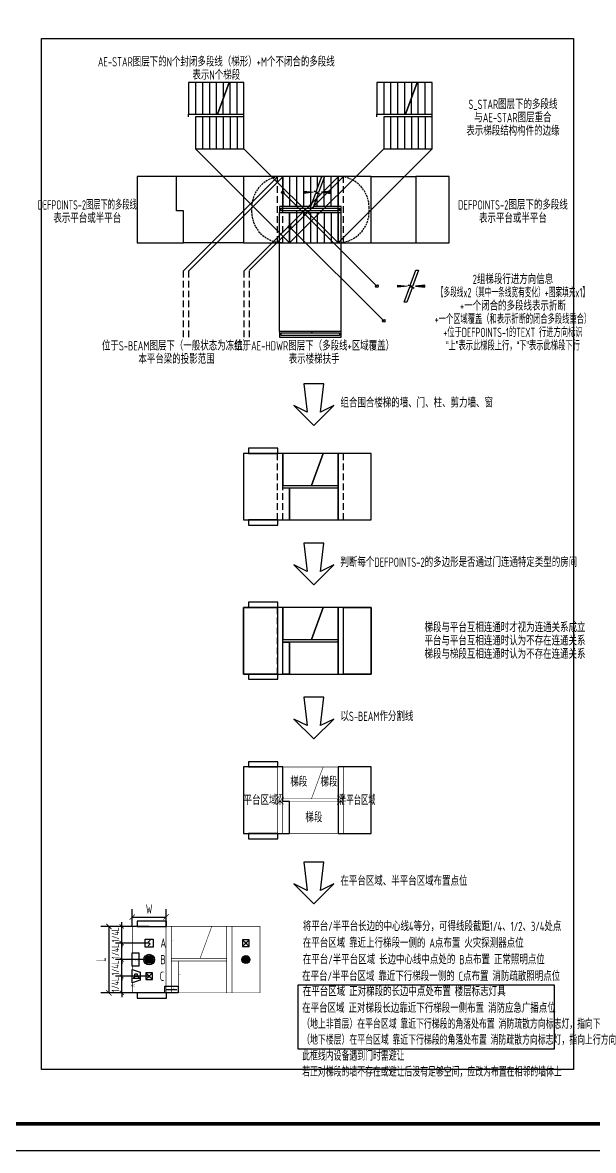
# Model space of a CAD drawing. Header units: millimetres. Extents: x -714894 to -19295, y 3400 to 234118.
# Drawn here: x -399356 to -377897, y 82898 to 125348 of the extents above; entities that cross this region are included whole.
import ezdxf
from ezdxf.enums import TextEntityAlignment as Align

# ---------------------------------------------------------------- set-up
doc = ezdxf.new("R2010")
doc.units = ezdxf.units.MM
doc.header["$LTSCALE"] = 500
for name, pattern in [('DASH', [0.35, 0.25, -0.1]), ('DASHED', [0.75, 0.5, -0.25]), ('HIDDEN', [0.375, 0.25, -0.125])]:
    doc.linetypes.add(name, pattern=pattern)
doc.layers.get('DEFPOINTS').update_dxf_attribs({"color": 9})
for name, color, linetype in [('AD-SIGN', 195, 'Continuous'), ('AE-ELEV-4', 251, 'Continuous'), ('AE-HDWR', 8, 'Continuous'), ('AE-STAR', 51, 'Continuous'), ('C-SHET-SHET', 144, 'Continuous'), ('E-FAS-DEVC', 3, 'Continuous'), ('E-LITE-LITE', 3, 'Continuous'), ('E-UNIV-EL', 140, 'Continuous'), ('E-UNIV-NOTE', 6, 'Continuous'), ('S_BEAM', 4, 'DASHED'), ('S_STAR', 243, 'Continuous')]:
    doc.layers.add(name, color=color, linetype=linetype)
for name, color, linetype, plot in [('AI-门', 3, 'Continuous', False), ('DEFPOINTS-1', 251, 'Continuous', False), ('DEFPOINTS-2', 7, 'DASH', False)]:
    doc.layers.add(name, color=color, linetype=linetype, plot=plot)
doc.styles.add('TH-STYLE3', font='tssdeng.shx', dxfattribs={"width": 0.65, "bigfont": 'tssdchn.shx'})
doc.dimstyles.new('E-DIMA100', dxfattribs={"dimscale": 100, "dimtxt": 3.5, "dimasz": 2, "dimexe": 3, "dimexo": 0, "dimgap": 1.25, "dimtad": 1, "dimdec": 1, "dimrnd": 1, "dimdsep": 46, "dimtxsty": 'TH-STYLE3', "dimblk1": 'ARCHTICK', "dimblk2": 'ARCHTICK', "dimsah": 1, "dimcen": 0, "dimclrt": 6, "dimadec": 0, "dimazin": 0, "dimtfac": 1, "dimtdec": 1, "dimtix": 1, "dimtmove": 2, "dimatfit": 3, "dimldrblk": 'ARCHTICK', "dimfxl": 1, "dimtolj": 1, "dimarcsym": 0})

# ---------------------------------------------------------------- blocks, each defined once
blk = doc.blocks.new('SH_THAPE_A0L')
blk.add_lwpolyline([(0, 0), (1189, 0), (1189, 841), (0, 841)], close=True)
at = {"const_width": 1.4}
blk.add_lwpolyline([(25, 831), (25, 10), (1179, 10), (1179, 831)], close=True, dxfattribs=at)
blk = doc.blocks.new('E-BFAS110')
blk.add_lwpolyline([(-1.5, -1.5), (-1.5, 1.5), (1.5, 1.5), (1.5, -1.5)], close=True)
at = {"layer": 'E-UNIV-EL'}
blk.add_lwpolyline([(0.35, 1.06), (-0.35, 0.35), (0.35, -0.35), (-0.35, -1.06)], dxfattribs=at)
blk = doc.blocks.new('E-BFEL800')
for p, q in [((-1.25, -1.25), (1.25, 1.25)), ((1.25, -1.25), (-1.25, 1.25))]:
    blk.add_line(p, q)
blk.add_lwpolyline([(-1.25, -1.25), (1.25, -1.25), (1.25, 1.25), (-1.25, 1.25)], close=True)
at = {"const_width": 0.5}
blk.add_lwpolyline([(-0.25, 0, 1), (0.25, 0, 1)], format="xyb", close=True, dxfattribs=at)
blk = doc.blocks.new('E-BL302')
at = {"const_width": 1.5}
blk.add_lwpolyline([(-0.75, 0, 1), (0.75, 0, 1)], format="xyb", close=True, dxfattribs=at)
blk.add_circle((0, 0), 1.5)
blk = doc.blocks.new('_ARCHTICK')
at = {"color": 0, "linetype": 'ByBlock', "const_width": 0.15}
blk.add_lwpolyline([(-0.5, -0.5), (0.5, 0.5)], dxfattribs=at)
blk = doc.blocks.new('*D1130')
at = {"layer": 'DEFPOINTS', "color": 0, "transparency": 16777216}
for p in [(-395623, 91329), (-396111, 88829), (-395623, 88829)]:
    blk.add_point(p, dxfattribs=at)
at = {"layer": 'E-UNIV-NOTE', "color": 0, "lineweight": -2, "transparency": 16777216}
for p, q in [((-395623, 91329), (-396411, 91329)), ((-396111, 91329), (-396111, 88829)), ((-395623, 88829), (-396411, 88829))]:
    blk.add_line(p, q, dxfattribs=at)
at = {"layer": 'E-UNIV-NOTE', "color": 0, "lineweight": -2, "transparency": 16777216, "xscale": 200, "yscale": 200, "zscale": 200}
for p, rotation in [((-396111, 91329), 90), ((-396111, 88829), 270)]:
    blk.add_blockref('_ARCHTICK', p, dxfattribs=dict(at, rotation=rotation))
at = {"layer": 'E-UNIV-NOTE', "color": 6, "transparency": 16777216, "insert": (-396411, 90079), "char_height": 350, "attachment_point": 5, "rotation": 90, "style": 'TH-STYLE3'}
blk.add_mtext('\\A1;L', dxfattribs=at)
blk = doc.blocks.new('*D1131')
at = {"layer": 'DEFPOINTS', "color": 0, "transparency": 16777216}
for p in [(-395233, 91329), (-393963, 91683), (-393963, 91329)]:
    blk.add_point(p, dxfattribs=at)
at = {"layer": 'E-UNIV-NOTE', "color": 0, "lineweight": -2, "transparency": 16777216}
for p, q in [((-395233, 91329), (-395233, 91983)), ((-393963, 91329), (-393963, 91983)), ((-395233, 91683), (-393963, 91683))]:
    blk.add_line(p, q, dxfattribs=at)
at = {"layer": 'E-UNIV-NOTE', "color": 0, "lineweight": -2, "transparency": 16777216, "xscale": 200, "yscale": 200, "zscale": 200, "rotation": 180}
blk.add_blockref('_ARCHTICK', (-395233, 91683), dxfattribs=at)
at = {"layer": 'E-UNIV-NOTE', "color": 0, "lineweight": -2, "transparency": 16777216, "xscale": 200, "yscale": 200, "zscale": 200}
blk.add_blockref('_ARCHTICK', (-393963, 91683), dxfattribs=at)
at = {"layer": 'E-UNIV-NOTE', "color": 6, "transparency": 16777216, "insert": (-394598, 91983), "char_height": 350, "attachment_point": 5, "style": 'TH-STYLE3'}
blk.add_mtext('\\A1;W', dxfattribs=at)
blk = doc.blocks.new('*D1132')
at = {"layer": 'DEFPOINTS', "color": 0, "transparency": 16777216}
for p in [(-395627, 91329), (-394598, 91329), (-394598, 90704)]:
    blk.add_point(p, dxfattribs=at)
at = {"layer": 'E-UNIV-NOTE', "color": 0, "lineweight": -2, "transparency": 16777216}
for p, q in [((-394598, 91329), (-395867, 91329)), ((-395627, 91329), (-395627, 91489)), ((-395627, 90704), (-395627, 91329)), ((-394598, 90704), (-395867, 90704)), ((-395627, 90704), (-395627, 90544))]:
    blk.add_line(p, q, dxfattribs=at)
at = {"layer": 'E-UNIV-NOTE', "color": 0, "lineweight": -2, "transparency": 16777216, "xscale": 160, "yscale": 160, "zscale": 160}
for p, rotation in [((-395627, 91329), 270), ((-395627, 90704), 90)]:
    blk.add_blockref('_ARCHTICK', p, dxfattribs=dict(at, rotation=rotation))
at = {"layer": 'E-UNIV-NOTE', "color": 6, "transparency": 16777216, "insert": (-395867, 91017), "char_height": 280, "attachment_point": 5, "rotation": 90, "style": 'TH-STYLE3'}
blk.add_mtext('\\A1;1/4L', dxfattribs=at)
blk = doc.blocks.new('*D1127')
at = {"layer": 'DEFPOINTS', "color": 0, "transparency": 16777216}
for p in [(-395627, 90704), (-394598, 90704), (-394598, 90079)]:
    blk.add_point(p, dxfattribs=at)
at = {"layer": 'E-UNIV-NOTE', "color": 0, "lineweight": -2, "transparency": 16777216}
for p, q in [((-395627, 90704), (-395627, 90864)), ((-394598, 90704), (-395867, 90704)), ((-395627, 90079), (-395627, 90704)), ((-394598, 90079), (-395867, 90079)), ((-395627, 90079), (-395627, 89919))]:
    blk.add_line(p, q, dxfattribs=at)
at = {"layer": 'E-UNIV-NOTE', "color": 0, "lineweight": -2, "transparency": 16777216, "xscale": 160, "yscale": 160, "zscale": 160}
for p, rotation in [((-395627, 90704), 270), ((-395627, 90079), 90)]:
    blk.add_blockref('_ARCHTICK', p, dxfattribs=dict(at, rotation=rotation))
at = {"layer": 'E-UNIV-NOTE', "color": 6, "transparency": 16777216, "insert": (-395867, 90392), "char_height": 280, "attachment_point": 5, "rotation": 90, "style": 'TH-STYLE3'}
blk.add_mtext('\\A1;1/4L', dxfattribs=at)
blk = doc.blocks.new('*D1128')
at = {"layer": 'DEFPOINTS', "color": 0, "transparency": 16777216}
for p in [(-395627, 90079), (-394598, 90079), (-394598, 89454)]:
    blk.add_point(p, dxfattribs=at)
at = {"layer": 'E-UNIV-NOTE', "color": 0, "lineweight": -2, "transparency": 16777216}
for p, q in [((-394598, 90079), (-395867, 90079)), ((-395627, 90079), (-395627, 90239)), ((-395627, 89454), (-395627, 90079)), ((-394598, 89454), (-395867, 89454)), ((-395627, 89454), (-395627, 89294))]:
    blk.add_line(p, q, dxfattribs=at)
at = {"layer": 'E-UNIV-NOTE', "color": 0, "lineweight": -2, "transparency": 16777216, "xscale": 160, "yscale": 160, "zscale": 160}
for p, rotation in [((-395627, 90079), 270), ((-395627, 89454), 90)]:
    blk.add_blockref('_ARCHTICK', p, dxfattribs=dict(at, rotation=rotation))
at = {"layer": 'E-UNIV-NOTE', "color": 6, "transparency": 16777216, "insert": (-395867, 89767), "char_height": 280, "attachment_point": 5, "rotation": 90, "style": 'TH-STYLE3'}
blk.add_mtext('\\A1;1/4L', dxfattribs=at)
blk = doc.blocks.new('*D1129')
at = {"layer": 'DEFPOINTS', "color": 0, "transparency": 16777216}
for p in [(-395627, 89454), (-394598, 89454), (-394598, 88829)]:
    blk.add_point(p, dxfattribs=at)
at = {"layer": 'E-UNIV-NOTE', "color": 0, "lineweight": -2, "transparency": 16777216}
for p, q in [((-395627, 89454), (-395627, 89614)), ((-394598, 89454), (-395867, 89454)), ((-395627, 88829), (-395627, 89454)), ((-394598, 88829), (-395867, 88829)), ((-395627, 88829), (-395627, 88669))]:
    blk.add_line(p, q, dxfattribs=at)
at = {"layer": 'E-UNIV-NOTE', "color": 0, "lineweight": -2, "transparency": 16777216, "xscale": 160, "yscale": 160, "zscale": 160}
for p, rotation in [((-395627, 89454), 270), ((-395627, 88829), 90)]:
    blk.add_blockref('_ARCHTICK', p, dxfattribs=dict(at, rotation=rotation))
at = {"layer": 'E-UNIV-NOTE', "color": 6, "transparency": 16777216, "insert": (-395867, 89142), "char_height": 280, "attachment_point": 5, "rotation": 90, "style": 'TH-STYLE3'}
blk.add_mtext('\\A1;1/4L', dxfattribs=at)
blk = doc.blocks.new('E-BFEL110')
blk.add_lwpolyline([(-2.5, 1.25), (2.5, 1.25), (2.5, -1.25), (-2.5, -1.25)], close=True)
at = {"layer": 'E-UNIV-EL', "style": 'TH-STYLE3', "width": 0.7}
blk.add_attdef('T', text='', height=1.8, dxfattribs=at).set_placement((0, 0), align=Align.MIDDLE)
blk = doc.blocks.new('E-BFAS410-4')
blk.add_lwpolyline([(-2.5, -1.5), (-1.5, 1.5), (1.5, 1.5), (2.5, -1.5)], close=True)
at = {"layer": 'E-UNIV-EL'}
for p, q in [((0, 0.5), (-0.8, 0.5)), ((-0.8, 0.5), (-0.8, -0.5)), ((0, 0.5), (0.8, 1.2)), ((0, -0.5), (0, 0.5)), ((0.8, 1.2), (0.8, -1.2)), ((0, -0.5), (-0.8, -0.5)), ((0, -0.5), (0.8, -1.2))]:
    blk.add_line(p, q, dxfattribs=at)
at = {"layer": 'E-UNIV-EL', "style": 'TH-STYLE3', "width": 0.5}
blk.add_attdef('F', text='', height=1.5, dxfattribs=at).set_placement((3.5, -1.25), align=Align.MIDDLE)
blk = doc.blocks.new('E-BFEL200')
blk.add_lwpolyline([(-2.5, 1.25), (2.5, 1.25), (2.5, -1.25), (-2.5, -1.25)], close=True)
at = {"layer": 'E-UNIV-EL'}
blk.add_line((-2, 0), (2, 0), dxfattribs=at)
blk.add_lwpolyline([(0.5, 0, 0.75, 0, 0), (2, 0, 0, 0, 0)], format="xyseb", dxfattribs=at)

msp = doc.modelspace()

# ---------------------------------------------------------------- hatches: boundary and pattern name
at = {"layer": 'AD-SIGN'}
for points in [[(-388783.48, 118919.54), (-388783.48, 118999.54), (-388433.48, 118959.54)], [(-387771.48, 118919.54), (-387771.48, 118999.54), (-388121.48, 118959.54)]]:
    msp.add_hatch(color=195, dxfattribs=at).paths.add_polyline_path(points, flags=0)

# ---------------------------------------------------------------- linework, layer by layer
at = {"layer": 'AD-SIGN', "color": 195, "linetype": 'Continuous', "ltscale": 0.5}
for points in [[(-389577.48, 118959.54, 0, 0, 0), (-388783.48, 118959.54, 80, 0, 0), (-388433.48, 118959.54, 0, 0, 0)], [(-389317.48, 117659.54, 0, 0, 0), (-386917.48, 117659.54, 0, 0, 0), (-386917.48, 118959.54, 0, 0, 0), (-387771.48, 118959.54, 80, 0, 0), (-388121.48, 118959.54, 0, 0, 0)], [(-393763.49, 90729.35, 0, 0, 0), (-392969.49, 90729.35, 80, 0, 0), (-392619.49, 90729.35, 0, 0, 0)], [(-393503.49, 89429.35, 0, 0, 0), (-391103.49, 89429.35, 0, 0, 0), (-391103.49, 90729.35, 0, 0, 0), (-391957.49, 90729.35, 80, 0, 0), (-392307.49, 90729.35, 0, 0, 0)]]:
    msp.add_lwpolyline(points, format="xyseb", dxfattribs=at)
at = {"layer": 'AD-SIGN', "color": 195}
for points in [[(-388783.48, 118919.54), (-388783.48, 118999.54), (-388433.48, 118959.54), (-388783.48, 118919.54)], [(-387771.48, 118919.54), (-387771.48, 118999.54), (-388121.48, 118959.54), (-387771.48, 118919.54)]]:
    msp.add_lwpolyline(points, close=True, dxfattribs=at)
at = {"layer": 'AE-ELEV-4', "color": 251, "linetype": 'HIDDEN', "ltscale": 0.5}
for points in [[(-389577.48, 119559.54), (-389780.65, 119541.77), (-389977.64, 119488.98), (-390162.48, 119402.79), (-390329.54, 119285.81), (-390473.75, 119141.6), (-390590.73, 118974.54), (-390676.92, 118789.7), (-390729.71, 118592.71), (-390747.48, 118389.54)], [(-386327.48, 118389.54), (-386345.26, 118592.71), (-386398.04, 118789.7), (-386484.23, 118974.54), (-386601.21, 119141.6), (-386745.42, 119285.81), (-386912.48, 119402.79), (-387097.32, 119488.98), (-387294.31, 119541.77), (-387497.48, 119559.54)], [(-390747.48, 118389.54), (-390747.48, 118229.54)], [(-390747.48, 118229.54), (-390729.71, 118026.37), (-390676.92, 117829.38), (-390590.73, 117644.54), (-390473.75, 117477.48), (-390329.54, 117333.27), (-390162.48, 117216.29), (-389977.64, 117130.1), (-389780.65, 117077.32), (-389577.48, 117059.54)], [(-387497.48, 117059.54), (-387294.31, 117077.32), (-387097.32, 117130.1), (-386912.48, 117216.29), (-386745.42, 117333.27), (-386601.21, 117477.48), (-386484.23, 117644.54), (-386398.04, 117829.38), (-386345.26, 118026.37), (-386327.48, 118229.54)], [(-386327.48, 118229.54), (-386327.48, 118389.54)]]:
    msp.add_lwpolyline(points, dxfattribs=at)
at = {"layer": 'AE-STAR', "color": 51, "linetype": 'Continuous', "ltscale": 0.5}
for points in [[(-392032.01, 121895.07), (-391595.01, 123095.07), (-393113.01, 123095.07), (-393113.01, 121895.07), (-392032.01, 121895.07)], [(-392853.01, 123095.07), (-392853.01, 121895.07)], [(-392593.01, 123095.07), (-392593.01, 121895.07)], [(-392333.01, 123095.07), (-392333.01, 121895.07)], [(-392073.01, 123095.07), (-392073.01, 121895.07)], [(-391595.01, 123095.07), (-392032.01, 121895.07), (-391033.01, 121895.07), (-391033.01, 123095.07), (-391595.01, 123095.07)], [(-391813.01, 123095.07), (-391813.01, 122496.45)], [(-391553.01, 121895.07), (-391553.01, 123095.07)], [(-391293.01, 121895.07), (-391293.01, 123095.07)], [(-391033.01, 121895.07), (-391033.01, 123095.07)], [(-391813.01, 121895.07), (-391813.01, 122496.45)], [(-393113.01, 121795.07), (-393113.01, 121895.07)], [(-391033.01, 121795.07), (-391033.01, 121895.07)], [(-391033.01, 120595.07), (-391033.01, 121795.07), (-392853.01, 121795.07), (-392853.01, 120595.07), (-391033.01, 120595.07)], [(-392853.01, 121795.07), (-392853.01, 120595.07)], [(-392593.01, 121795.07), (-392593.01, 120595.07)], [(-392333.01, 121795.07), (-392333.01, 120595.07)], [(-392073.01, 121795.07), (-392073.01, 120595.07)], [(-391813.01, 121795.07), (-391813.01, 120595.07)], [(-391553.01, 121795.07), (-391553.01, 120595.07)], [(-391293.01, 121795.07), (-391293.01, 120595.07)], [(-388496.48, 118359.54), (-388059.48, 119559.54), (-389577.48, 119559.54), (-389577.48, 118359.54), (-388496.48, 118359.54)], [(-389317.48, 119559.54), (-389317.48, 118359.54)], [(-389057.48, 119559.54), (-389057.48, 118359.54)], [(-388797.48, 119559.54), (-388797.48, 118359.54)], [(-388537.48, 119559.54), (-388537.48, 118359.54)], [(-388059.48, 119559.54), (-388496.48, 118359.54), (-387497.48, 118359.54), (-387497.48, 119559.54), (-388059.48, 119559.54)], [(-388277.48, 119559.54), (-388277.48, 118960.91)], [(-388017.48, 118359.54), (-388017.48, 119559.54)], [(-387757.48, 118359.54), (-387757.48, 119559.54)], [(-387497.48, 118359.54), (-387497.48, 119559.54)], [(-388277.48, 118359.54), (-388277.48, 118960.91)], [(-389577.48, 118259.54), (-389577.48, 118359.54)], [(-387497.48, 117059.54), (-387497.48, 118259.54), (-389317.48, 118259.54), (-389317.48, 117059.54), (-387497.48, 117059.54)], [(-389317.48, 118259.54), (-389317.48, 117059.54)], [(-388797.48, 118259.54), (-388797.48, 117059.54)], [(-388537.48, 118259.54), (-388537.48, 117059.54)], [(-388277.48, 118259.54), (-388277.48, 117059.54)], [(-388017.48, 118259.54), (-388017.48, 117059.54)], [(-387757.48, 118259.54), (-387757.48, 117059.54)], [(-387497.48, 118259.54), (-387497.48, 118359.54)], [(-388496.48, 107929.35), (-388059.48, 109129.35), (-389577.48, 109129.35), (-389577.48, 107929.35), (-388496.48, 107929.35)], [(-388059.48, 109129.35), (-388496.48, 107929.35), (-387497.48, 107929.35), (-387497.48, 109129.35), (-388059.48, 109129.35)], [(-387497.48, 106629.35), (-387497.48, 107829.35), (-389317.48, 107829.35), (-389317.48, 106629.35), (-387497.48, 106629.35)], [(-388496.48, 102129.35), (-388059.48, 103329.35), (-389577.48, 103329.35), (-389577.48, 102129.35), (-388496.48, 102129.35)], [(-388059.48, 103329.35), (-388496.48, 102129.35), (-387497.48, 102129.35), (-387497.48, 103329.35), (-388059.48, 103329.35)], [(-387497.48, 100829.35), (-387497.48, 102029.35), (-389317.48, 102029.35), (-389317.48, 100829.35), (-387497.48, 100829.35)]]:
    msp.add_lwpolyline(points, dxfattribs=at)
at = {"layer": 'AI-门'}
for points in [[(-390862.48, 109129.35), (-389762.48, 109129.35), (-389762.48, 109329.35), (-390862.48, 109329.35)], [(-390862.48, 106429.35), (-389762.48, 106429.35), (-389762.48, 106629.35), (-390862.48, 106629.35)], [(-390862.48, 103329.35), (-389762.48, 103329.35), (-389762.48, 103529.35), (-390862.48, 103529.35)], [(-390862.48, 100629.35), (-389762.48, 100629.35), (-389762.48, 100829.35), (-390862.48, 100829.35)], [(-390862.48, 97329.35), (-389762.48, 97329.35), (-389762.48, 97529.35), (-390862.48, 97529.35)], [(-390862.48, 94629.35), (-389762.48, 94629.35), (-389762.48, 94829.35), (-390862.48, 94829.35)], [(-395048.49, 91329.35), (-393948.49, 91329.35), (-393948.49, 91529.35), (-395048.49, 91529.35)], [(-395048.49, 88629.35), (-393948.49, 88629.35), (-393948.49, 88829.35), (-395048.49, 88829.35)]]:
    msp.add_lwpolyline(points, close=True, dxfattribs=at)
at = {"layer": 'DEFPOINTS-1', "color": 151, "linetype": 'Continuous', "ltscale": 0.5}
for points in [[(-389577.48, 118259.54), (-389577.48, 118359.54)], [(-387497.48, 118259.54), (-387497.48, 118359.54)]]:
    msp.add_lwpolyline(points, dxfattribs=at)
at = {"layer": 'DEFPOINTS-1'}
for centre in [(-389577.48, 118959.54), (-389317.48, 117659.54), (-386041.95, 115424.01), (-385781.95, 114124.01)]:
    msp.add_circle(centre, 50, dxfattribs=at)
at = {"layer": 'DEFPOINTS-2', "color": 151, "linetype": 'Continuous', "ltscale": 0.5}
for points in [[(-393313.01, 117059.54), (-393313.01, 118259.54), (-393573.01, 118259.54), (-393573.01, 119559.54), (-395043.01, 119559.54), (-395043.01, 117059.54), (-393313.01, 117059.54)], [(-389317.48, 117059.54), (-389317.48, 118259.54), (-389577.48, 118259.54), (-389577.48, 119559.54), (-391047.48, 119559.54), (-391047.48, 117059.54), (-389317.48, 117059.54)], [(-386247.48, 117059.54), (-386247.48, 119559.54), (-387497.48, 119559.54), (-387497.48, 117059.54), (-386247.48, 117059.54)], [(-383323.56, 117059.54), (-383323.56, 119559.54), (-384573.56, 119559.54), (-384573.56, 117059.54), (-383323.56, 117059.54)], [(-389317.48, 106629.35), (-389317.48, 107829.35), (-389577.48, 107829.35), (-389577.48, 109129.35), (-391047.48, 109129.35), (-391047.48, 106629.35), (-389317.48, 106629.35)], [(-386247.48, 106629.35), (-386247.48, 109129.35), (-387497.48, 109129.35), (-387497.48, 106629.35), (-386247.48, 106629.35)], [(-389317.48, 100829.35), (-389317.48, 102029.35), (-389577.48, 102029.35), (-389577.48, 103329.35), (-391047.48, 103329.35), (-391047.48, 100829.35), (-389317.48, 100829.35)], [(-386247.48, 100829.35), (-386247.48, 103329.35), (-387497.48, 103329.35), (-387497.48, 100829.35), (-386247.48, 100829.35)], [(-389317.48, 94829.35), (-389317.48, 96029.35), (-389577.48, 96029.35), (-389577.48, 97329.35), (-391047.48, 97329.35), (-391047.48, 94829.35), (-389317.48, 94829.35)], [(-386247.48, 94829.35), (-386247.48, 97329.35), (-387497.48, 97329.35), (-387497.48, 94829.35), (-386247.48, 94829.35)]]:
    msp.add_lwpolyline(points, dxfattribs=at)
at = {"layer": 'E-UNIV-NOTE', "color": 9}
for points in [[(-391047.48, 119559.54), (-393573.01, 119559.54)], [(-386247.48, 119559.54), (-384573.56, 119559.54)], [(-389317.48, 117659.54), (-385781.95, 114124.01)], [(-391047.48, 117059.54), (-393313.01, 117059.54)], [(-386247.48, 117059.54), (-384573.56, 117059.54)]]:
    msp.add_lwpolyline(points, dxfattribs=at)
at = {"layer": 'E-UNIV-NOTE'}
for points in [[(-388407.48, 110185.59), (-387657.48, 110935.59), (-388157.48, 110685.59), (-388032.48, 111753.65), (-388782.48, 111753.65), (-388657.48, 110685.59), (-389157.48, 110935.59), (-388407.48, 110185.59)], [(-388407.48, 104185.59), (-387657.48, 104935.59), (-388157.48, 104685.59), (-388032.48, 105753.65), (-388782.48, 105753.65), (-388657.48, 104685.59), (-389157.48, 104935.59), (-388407.48, 104185.59)], [(-388407.48, 98385.59), (-387657.48, 99135.59), (-388157.48, 98885.59), (-388032.48, 99953.65), (-388782.48, 99953.65), (-388657.48, 98885.59), (-389157.48, 99135.59), (-388407.48, 98385.59)], [(-388407.49, 92185.59), (-387657.49, 92935.59), (-388157.49, 92685.59), (-388032.49, 93753.65), (-388782.49, 93753.65), (-388657.49, 92685.59), (-389157.49, 92935.59), (-388407.49, 92185.59)]]:
    msp.add_lwpolyline(points, dxfattribs=at)
for points in [[(-389777.48, 100829.35), (-391047.48, 100829.35), (-391047.48, 103329.35), (-389777.48, 103329.35)], [(-387297.48, 103329.35), (-386247.48, 103329.35), (-386247.48, 100829.35), (-387297.48, 100829.35)], [(-389577.48, 102029.35), (-389317.48, 102029.35), (-389317.48, 100829.35), (-389577.48, 100829.35)]]:
    msp.add_lwpolyline(points, close=True, dxfattribs=at)
at = {"layer": 'E-UNIV-NOTE', "color": 3, "const_width": 20}
for points in [[(-389777.48, 94829.35), (-391047.48, 94829.35), (-391047.48, 97329.35), (-389777.48, 97329.35)], [(-387297.48, 97329.35), (-386247.48, 97329.35), (-386247.48, 94829.35), (-387297.48, 94829.35)], [(-389577.48, 96029.35), (-389317.48, 96029.35), (-389317.48, 94829.35), (-389577.48, 94829.35)], [(-393963.49, 88829.35), (-395233.49, 88829.35), (-395233.49, 91329.35), (-393963.49, 91329.35)], [(-391483.49, 91329.35), (-390433.49, 91329.35), (-390433.49, 88829.35), (-391483.49, 88829.35)], [(-393763.49, 90029.35), (-393503.49, 90029.35), (-393503.49, 88829.35), (-393763.49, 88829.35)]]:
    msp.add_lwpolyline(points, close=True, dxfattribs=at)
at = {"layer": 'E-UNIV-NOTE', "color": 1, "const_width": 20}
for points in [[(-389777.47, 97329.35), (-389577.48, 97329.35), (-389577.48, 94829.35), (-389777.47, 94829.35)], [(-387497.47, 97329.35), (-387297.48, 97329.35), (-387297.48, 94829.35), (-387497.47, 94829.35)], [(-393963.47, 91329.35), (-393763.49, 91329.35), (-393763.49, 88829.35), (-393963.47, 88829.35)], [(-391683.47, 91329.35), (-391483.49, 91329.35), (-391483.49, 88829.35), (-391683.47, 88829.35)]]:
    msp.add_lwpolyline(points, close=True, dxfattribs=at)
at = {"layer": 'E-UNIV-NOTE', "color": 2, "const_width": 20}
for points in [[(-388496.48, 96129.35), (-388059.48, 97329.35), (-389577.48, 97329.35), (-389577.48, 96129.35), (-388496.48, 96129.35)], [(-388059.48, 97329.35), (-388496.48, 96129.35), (-387497.48, 96129.35), (-387497.48, 97329.35), (-388059.48, 97329.35)], [(-387497.48, 94829.35), (-387497.48, 96029.35), (-389317.48, 96029.35), (-389317.48, 94829.35), (-387497.48, 94829.35)], [(-392682.49, 90129.35), (-392245.49, 91329.35), (-393763.49, 91329.35), (-393763.49, 90129.35), (-392682.49, 90129.35)], [(-392245.49, 91329.35), (-392682.49, 90129.35), (-391683.49, 90129.35), (-391683.49, 91329.35), (-392245.49, 91329.35)], [(-391683.49, 88829.35), (-391683.49, 90029.35), (-393503.49, 90029.35), (-393503.49, 88829.35), (-391683.49, 88829.35)]]:
    msp.add_lwpolyline(points, dxfattribs=at)
at = {"layer": 'E-UNIV-NOTE', "color": 4}
msp.add_lwpolyline([(-388995.38, 89125.79), (-379368.78, 89125.79), (-379368.78, 86703.77), (-388995.38, 86703.77)], close=True, dxfattribs=at)
at = {"layer": 'E-UNIV-NOTE'}
msp.add_circle((-394598.49, 90079.35), 200, dxfattribs=at)
at = {"layer": 'S_BEAM', "color": 4, "linetype": 'DASHED'}
for points in [[(-393309.85, 113506.23), (-393309.85, 116006.23)], [(-393109.85, 113506.23), (-393109.85, 116006.23)], [(-391029.85, 113506.23), (-391029.85, 116006.23)], [(-390829.85, 113506.23), (-390829.85, 116006.23)], [(-389777.48, 106629.35), (-389777.48, 109129.35)], [(-389577.48, 106629.35), (-389577.48, 109129.35)], [(-387497.48, 106629.35), (-387497.48, 109129.35)], [(-387297.48, 106629.35), (-387297.48, 109129.35)], [(-389777.48, 100829.35), (-389777.48, 103329.35)], [(-389577.48, 100829.35), (-389577.48, 103329.35)], [(-387497.48, 100829.35), (-387497.48, 103329.35)], [(-387297.48, 100829.35), (-387297.48, 103329.35)]]:
    msp.add_lwpolyline(points, dxfattribs=at)
at = {"layer": 'S_STAR', "color": 243, "linetype": 'Continuous', "ltscale": 0.5}
for points in [[(-386041.95, 123095.07), (-386041.95, 121895.07)], [(-384523.95, 123095.07), (-386041.95, 123095.07)], [(-386041.95, 123095.07), (-386041.95, 121895.07)], [(-384523.95, 123095.07), (-386041.95, 123095.07)], [(-385781.95, 123095.07), (-385781.95, 121895.07)], [(-385781.95, 123095.07), (-385781.95, 121895.07)], [(-385521.95, 123095.07), (-385521.95, 121895.07)], [(-385521.95, 123095.07), (-385521.95, 121895.07)], [(-385261.95, 123095.07), (-385261.95, 121895.07)], [(-385261.95, 123095.07), (-385261.95, 121895.07)], [(-385001.95, 123095.07), (-385001.95, 121895.07)], [(-385001.95, 123095.07), (-385001.95, 121895.07)], [(-384960.95, 121895.07), (-384523.95, 123095.07)], [(-384523.95, 123095.07), (-384960.95, 121895.07)], [(-384960.95, 121895.07), (-384523.95, 123095.07)], [(-384523.95, 123095.07), (-384960.95, 121895.07)], [(-384741.95, 123095.07), (-384741.95, 122496.45)], [(-384741.95, 123095.07), (-384741.95, 122496.45)], [(-383961.95, 123095.07), (-384523.95, 123095.07)], [(-383961.95, 123095.07), (-384523.95, 123095.07)], [(-384481.95, 121895.07), (-384481.95, 123095.07)], [(-384481.95, 121895.07), (-384481.95, 123095.07)], [(-384221.95, 121895.07), (-384221.95, 123095.07)], [(-384221.95, 121895.07), (-384221.95, 123095.07)], [(-383961.95, 121895.07), (-383961.95, 123095.07)], [(-383961.95, 121895.07), (-383961.95, 123095.07)], [(-383961.95, 121895.07), (-383961.95, 123095.07)], [(-383961.95, 121895.07), (-383961.95, 123095.07)], [(-384741.95, 121895.07), (-384741.95, 122496.45)], [(-384741.95, 121895.07), (-384741.95, 122496.45)], [(-386041.95, 121795.07), (-386041.95, 121895.07)], [(-386041.95, 121895.07), (-384960.95, 121895.07)], [(-386041.95, 121795.07), (-386041.95, 121895.07)], [(-386041.95, 121895.07), (-384960.95, 121895.07)], [(-384960.95, 121895.07), (-383961.95, 121895.07)], [(-384960.95, 121895.07), (-383961.95, 121895.07)], [(-383961.95, 121795.07), (-383961.95, 121895.07)], [(-383961.95, 121795.07), (-383961.95, 121895.07)], [(-385781.95, 121795.07), (-385781.95, 120595.07)], [(-385781.95, 121795.07), (-385781.95, 120595.07)], [(-383961.95, 121795.07), (-385781.95, 121795.07)], [(-385781.95, 121795.07), (-385781.95, 120595.07)], [(-385781.95, 121795.07), (-385781.95, 120595.07)], [(-383961.95, 121795.07), (-385781.95, 121795.07)], [(-385521.95, 121795.07), (-385521.95, 120595.07)], [(-385521.95, 121795.07), (-385521.95, 120595.07)], [(-385261.95, 121795.07), (-385261.95, 120595.07)], [(-385261.95, 121795.07), (-385261.95, 120595.07)], [(-385001.95, 121795.07), (-385001.95, 120595.07)], [(-385001.95, 121795.07), (-385001.95, 120595.07)], [(-384741.95, 121795.07), (-384741.95, 120595.07)], [(-384741.95, 121795.07), (-384741.95, 120595.07)], [(-384481.95, 121795.07), (-384481.95, 120595.07)], [(-384481.95, 121795.07), (-384481.95, 120595.07)], [(-384221.95, 121795.07), (-384221.95, 120595.07)], [(-384221.95, 121795.07), (-384221.95, 120595.07)], [(-383961.95, 120595.07), (-383961.95, 121795.07)], [(-383961.95, 120595.07), (-383961.95, 121795.07)], [(-385781.95, 120595.07), (-383961.95, 120595.07)], [(-385781.95, 120595.07), (-383961.95, 120595.07)], [(-389577.48, 119559.54), (-389577.48, 118359.54)], [(-388059.48, 119559.54), (-389577.48, 119559.54)], [(-389317.48, 119559.54), (-389317.48, 118359.54)], [(-389057.48, 119559.54), (-389057.48, 118359.54)], [(-388797.48, 119559.54), (-388797.48, 118359.54)], [(-388537.48, 119559.54), (-388537.48, 118359.54)], [(-388496.48, 118359.54), (-388059.48, 119559.54)], [(-388059.48, 119559.54), (-388496.48, 118359.54)], [(-388277.48, 119559.54), (-388277.48, 118960.91)], [(-387497.48, 119559.54), (-388059.48, 119559.54)], [(-388017.48, 118359.54), (-388017.48, 119559.54)], [(-387757.48, 118359.54), (-387757.48, 119559.54)], [(-387497.48, 118359.54), (-387497.48, 119559.54)], [(-387497.48, 118359.54), (-387497.48, 119559.54)], [(-388277.48, 118359.54), (-388277.48, 118960.91)], [(-389577.48, 118259.54), (-389577.48, 118359.54)], [(-389577.48, 118359.54), (-388496.48, 118359.54)], [(-389317.48, 118259.54), (-389317.48, 117059.54)], [(-389317.48, 118259.54), (-389317.48, 117059.54)], [(-387497.48, 118259.54), (-389317.48, 118259.54)], [(-389057.48, 118259.54), (-389057.48, 117059.54)], [(-388797.48, 118259.54), (-388797.48, 117059.54)], [(-388537.48, 118259.54), (-388537.48, 117059.54)], [(-388496.48, 118359.54), (-387497.48, 118359.54)], [(-388277.48, 118259.54), (-388277.48, 117059.54)], [(-388017.48, 118259.54), (-388017.48, 117059.54)], [(-387757.48, 118259.54), (-387757.48, 117059.54)], [(-387497.48, 118259.54), (-387497.48, 118359.54)], [(-387497.48, 117059.54), (-387497.48, 118259.54)], [(-389317.48, 117059.54), (-387497.48, 117059.54)]]:
    msp.add_lwpolyline(points, dxfattribs=at)

# ---------------------------------------------------------------- block references
at = {"layer": 'E-FAS-DEVC', "xscale": 100, "yscale": 100, "zscale": 100}
msp.add_blockref('E-BFAS110', (-394598.49, 90704.35), dxfattribs=at)
at = {"layer": 'E-FAS-DEVC', "xscale": 100, "yscale": 100, "zscale": 100, "rotation": 270}
msp.add_blockref('E-BFAS410-4', (-395083.53, 89454.35), dxfattribs=at).add_auto_attribs({'F': 'W'})
at = {"layer": 'E-LITE-LITE', "xscale": 100, "yscale": 100, "zscale": 100}
for name, p in [('E-BFEL800', (-390958.49, 90704.35)), ('E-BL302', (-394598.49, 90079.35)), ('E-BL302', (-390958.49, 90079.35)), ('E-BFEL800', (-394598.49, 89454.35)), ('E-BFEL200', (-393753.49, 88954.35))]:
    msp.add_blockref(name, p, dxfattribs=at)
at = {"layer": 'E-LITE-LITE', "xscale": 100, "yscale": 100, "zscale": 100, "rotation": 270}
msp.add_blockref('E-BFEL110', (-395108.49, 90079.35), dxfattribs=at).add_auto_attribs({'T': 'F'})

# ---------------------------------------------------------------- texts
at = {"style": 'TH-STYLE3', "width": 0.6}
msp.add_text('+一个区域覆盖（和表示折断的闭合多段线重合）', height=350, dxfattribs=at).set_placement((-380923.56, 114184.54), align=Align.MIDDLE_CENTER)
at = {"layer": 'AD-SIGN', "color": 195, "linetype": 'Continuous', "ltscale": 0.5, "style": 'TH-STYLE3'}
for s, width, p in [('2组梯段行进方向信息', 0.7, (-380923.56, 115684.54)), ('【多段线x2（其中一条线宽有变化）+图案填充x1】', 0.55, (-380923.56, 115184.54)), ('+一个闭合的多段线表示折断', 0.7, (-380923.56, 114684.54))]:
    msp.add_text(s, height=350, dxfattribs=dict(at, width=width)).set_placement(p, align=Align.MIDDLE_CENTER)
at = {"layer": 'AE-HDWR', "color": 8, "linetype": 'Continuous', "ltscale": 0.5, "style": 'TH-STYLE3', "width": 0.7}
msp.add_text('表示楼梯扶手', height=350, dxfattribs=at).set_placement((-388395.98, 112681.23), align=Align.MIDDLE_CENTER)
at = {"layer": 'AE-STAR', "color": 51, "linetype": 'Continuous', "ltscale": 0.5, "style": 'TH-STYLE3', "width": 0.7}
for s, p in [('AE-STAR图层下的N个封闭多段线（梯形）+M个不闭合的多段线', (-392073.01, 123870.07)), ('表示N个梯段', (-392073.01, 123370.07))]:
    msp.add_text(s, height=350, dxfattribs=at).set_placement(p, align=Align.MIDDLE_CENTER)
at = {"layer": 'DEFPOINTS-1', "transparency": 33554531, "style": 'TH-STYLE3'}
for s, p in [('上', (-389557.48, 118979.54)), ('下', (-389297.48, 117679.54)), ('上', (-386021.95, 115444.01)), ('下', (-385761.95, 114144.01)), ('上', (-393743.49, 90749.35)), ('下', (-393483.49, 89449.35))]:
    msp.add_text(s, height=50, dxfattribs=at).set_placement(p)
at = {"layer": 'DEFPOINTS-1', "style": 'TH-STYLE3', "width": 0.6}
for s, p in [('+位于DEFPOINTS-1的TEXT 行进方向标识', (-380923.56, 113684.54)), ('“上”表示此梯段上行，“下”表示此梯段下行', (-380923.56, 113184.54))]:
    msp.add_text(s, height=350, dxfattribs=at).set_placement(p, align=Align.MIDDLE_CENTER)
at = {"layer": 'DEFPOINTS-2', "color": 151, "linetype": 'Continuous', "ltscale": 0.5, "style": 'TH-STYLE3'}
for s, width, p in [('DEFPOINTS-2图层下的多段线', 0.6, (-396923.56, 118484.54)), ('DEFPOINTS-2图层下的多段线', 0.7, (-380923.56, 118484.54)), ('表示平台或半平台', 0.7, (-396923.56, 117984.54)), ('表示平台或半平台', 0.7, (-380923.56, 117984.54))]:
    msp.add_text(s, height=350, dxfattribs=dict(at, width=width)).set_placement(p, align=Align.MIDDLE_CENTER)
at = {"layer": 'E-UNIV-NOTE', "style": 'TH-STYLE3'}
for s, width, p in [('组合围合楼梯的墙、门、柱、剪力墙、窗', 0.7, (-387407.48, 111036.39)), ('判断每个DEFPOINTS-2的多边形是否通过门连通特定类型的房间', 0.7, (-387407.48, 105036.39)), ('梯段与平台互相连通时才视为连通关系成立', 0.7, (-384247.48, 102579.35)), ('平台与平台互相连通时认为不存在连通关系', 0.7, (-384247.48, 102079.35)), ('梯段与梯段互相连通时认为不存在连通关系', 0.7, (-384247.48, 101579.35)), ('以S-BEAM作分割线', 0.7, (-387407.48, 99236.39)), ('在平台区域、半平台区域布置点位', 0.7, (-387407.49, 93036.39)), ('将平台/半平台长边的中心线4等分，可得线段截距1/4、1/2、3/4处点', 0.7, (-388820.85, 91329.35)), ('A', 0.7, (-394173.49, 90704.35)), ('在平台区域 靠近上行梯段一侧的 A点布置 火灾探测器点位', 0.7, (-388820.85, 90704.35)), ('B', 0.7, (-394173.49, 90079.35)), ('在平台/半平台区域 长边中心线中点处的 B点布置 正常照明点位', 0.7, (-388820.85, 90079.35)), ('C', 0.7, (-394198.49, 89454.35)), ('在平台/半平台区域 靠近下行梯段一侧的 C点布置 消防疏散照明点位', 0.7, (-388845.85, 89454.35)), ('在平台区域 正对梯段的长边中点处布置 楼层标志灯具', 0.7, (-388820.85, 88879.35)), ('在平台区域 正对梯段长边靠近下行梯段一侧布置 消防应急广播点位', 0.7, (-388845.85, 88254.35)), ('（地上非首层）在平台区域 靠近下行梯段的角落处布置 消防疏散方向标志灯，指向下行方向', 0.65, (-388845.85, 87654.35)), ('（地下楼层）在平台区域 靠近下行梯段的角落处布置 消防疏散方向标志灯，指向上行方向', 0.65, (-388845.85, 87054.35))]:
    msp.add_text(s, height=350, dxfattribs=dict(at, width=width)).set_placement(p, align=Align.MIDDLE_LEFT)
at = {"layer": 'E-UNIV-NOTE', "color": 2, "style": 'TH-STYLE3', "width": 0.7}
for p in [(-388971.52, 96769.35), (-387841.02, 96769.35), (-388407.48, 95429.35)]:
    msp.add_text('梯段', height=350, dxfattribs=at).set_placement(p, align=Align.MIDDLE_CENTER)
at = {"layer": 'E-UNIV-NOTE', "color": 3, "style": 'TH-STYLE3'}
for s, width, p in [('平台区域', 0.7, (-390412.48, 96079.35)), ('半平台区域', 0.6, (-386772.48, 96079.35))]:
    msp.add_text(s, height=350, dxfattribs=dict(at, width=width)).set_placement(p, align=Align.MIDDLE_CENTER)
at = {"layer": 'E-UNIV-NOTE', "color": 1, "style": 'TH-STYLE3', "width": 0.7}
for p in [(-389677.47, 96079.35), (-387397.47, 96079.35)]:
    msp.add_text('梁', height=350, dxfattribs=at).set_placement(p, align=Align.MIDDLE_CENTER)
at = {"layer": 'E-UNIV-NOTE', "color": 4, "style": 'TH-STYLE3', "width": 0.65}
for s, p in [('此框线内设备遇到门时需避让', (-388845.85, 86454.35)), ('若正对梯段的墙不存在或避让后没有足够空间，应改为布置在相邻的墙体上', (-388845.85, 85854.35))]:
    msp.add_text(s, height=350, dxfattribs=at).set_placement(p, align=Align.MIDDLE_LEFT)
at = {"layer": 'S_BEAM', "color": 4, "linetype": 'DASHED', "style": 'TH-STYLE3', "width": 0.7}
for s, p in [('位于S-BEAM图层下（一般状态为冻结）', (-393569.85, 113181.23)), ('本平台梁的投影范围', (-393569.85, 112681.23))]:
    msp.add_text(s, height=350, dxfattribs=at).set_placement(p, align=Align.MIDDLE_CENTER)
at = {"layer": 'S_STAR', "color": 243, "linetype": 'Continuous', "ltscale": 0.5, "style": 'TH-STYLE3', "width": 0.7}
for s, p in [('S_STAR图层下的多段线', (-380923.56, 122270.07)), ('与AE-STAR图层重合', (-380923.56, 121770.07)), ('表示梯段结构构件的边缘', (-380923.56, 121270.07))]:
    msp.add_text(s, height=350, dxfattribs=at).set_placement(p, align=Align.MIDDLE_CENTER)

# ---------------------------------------------------------------- dimensions: what is measured, and where the dimension line sits
at = {"layer": 'E-UNIV-NOTE'}
dim = msp.add_linear_dim(base=(-393963.49, 91683.42), p1=(-395232.61, 91329.35), p2=(-393963.49, 91329.35), text='W', dimstyle='E-DIMA100', dxfattribs=at)
dim.commit()
dim.dimension.update_dxf_attribs({"geometry": '*D1131', "text_midpoint": (-394598.05, 91983.42)})
dim = msp.add_linear_dim(base=(-396110.8, 88829.35), p1=(-395623.49, 91329.35), p2=(-395623.49, 88829.35), angle=90, text='L', dimstyle='E-DIMA100', dxfattribs=at)
dim.commit()
dim.dimension.update_dxf_attribs({"geometry": '*D1130', "text_midpoint": (-396410.8, 90079.35)})
for base, p1, p2, picture, middle in [((-395626.74, 91329.35), (-394598.49, 90704.35), (-394598.49, 91329.35), '*D1132', (-395866.74, 91016.85)), ((-395626.74, 90704.35), (-394598.49, 90079.35), (-394598.49, 90704.35), '*D1127', (-395866.74, 90391.85)), ((-395626.74, 90079.35), (-394598.49, 89454.35), (-394598.49, 90079.35), '*D1128', (-395866.74, 89766.85)), ((-395626.74, 89454.35), (-394598.49, 88829.35), (-394598.49, 89454.35), '*D1129', (-395866.74, 89141.85))]:
    dim = msp.add_linear_dim(base=base, p1=p1, p2=p2, angle=90, text='1/4L', dimstyle='E-DIMA100', override={"dimscale": 80}, dxfattribs=at)
    dim.commit()
    dim.dimension.update_dxf_attribs({"geometry": picture, "text_midpoint": middle})

# ---------------------------------------------------------------- wipeouts: each hides what was drawn before it
msp.add_wipeout([(-384573.56, 116024.01), (-384473.56, 116024.01), (-384693.38, 115420.06), (-384773.69, 115433.32), (-384633.6, 115350.41), (-384713.91, 115363.68), (-384910.33, 114824.01), (-385010.33, 114824.01), (-384802.21, 115395.82), (-384721.9, 115382.55), (-384861.99, 115465.46), (-384781.69, 115452.2)])

# ---------------------------------------------------------------- next in the draw order: hatches: boundary and pattern name
at = {"layer": 'AD-SIGN'}
for points in [[(-385247.95, 115384.01), (-385247.95, 115464.01), (-384897.95, 115424.01)], [(-384235.95, 115384.01), (-384235.95, 115464.01), (-384585.95, 115424.01)]]:
    msp.add_hatch(color=195, dxfattribs=at).paths.add_polyline_path(points, flags=0)

# ---------------------------------------------------------------- next in the draw order: linework, layer by layer
at = {"layer": 'AD-SIGN', "color": 195, "linetype": 'Continuous', "ltscale": 0.5}
msp.add_lwpolyline([(-384573.56, 116024.01), (-384473.56, 116024.01), (-384693.38, 115420.06), (-384773.69, 115433.32), (-384633.6, 115350.41), (-384713.91, 115363.68), (-384910.33, 114824.01), (-385010.33, 114824.01), (-384802.21, 115395.82), (-384721.9, 115382.55), (-384861.99, 115465.46), (-384781.69, 115452.2), (-384573.56, 116024.01)], dxfattribs=at)
for points in [[(-386041.95, 115424.01, 0, 0, 0), (-385247.95, 115424.01, 80, 0, 0), (-384897.95, 115424.01, 0, 0, 0)], [(-385781.95, 114124.01, 0, 0, 0), (-383381.95, 114124.01, 0, 0, 0), (-383381.95, 115424.01, 0, 0, 0), (-384235.95, 115424.01, 80, 0, 0), (-384585.95, 115424.01, 0, 0, 0)]]:
    msp.add_lwpolyline(points, format="xyseb", dxfattribs=at)
at = {"layer": 'AD-SIGN', "color": 195}
for points in [[(-385247.95, 115384.01), (-385247.95, 115464.01), (-384897.95, 115424.01), (-385247.95, 115384.01)], [(-384235.95, 115384.01), (-384235.95, 115464.01), (-384585.95, 115424.01), (-384235.95, 115384.01)]]:
    msp.add_lwpolyline(points, close=True, dxfattribs=at)

# ---------------------------------------------------------------- next in the draw order: block references
at = {"layer": 'C-SHET-SHET', "xscale": 100, "yscale": 100, "zscale": 100}
msp.add_blockref('SH_THAPE_A0L', (-444647.48, 82897.79), dxfattribs=at)

# ---------------------------------------------------------------- next in the draw order: wipeouts: each hides what was drawn before it
msp.add_wipeout([(-387497.48, 118419.54), (-388474.48, 118419.54), (-388496.48, 118359.54), (-387497.48, 118359.54)]).dxf.layer = 'AE-HDWR'

# ---------------------------------------------------------------- next in the draw order: wipeouts: each hides what was drawn before it
msp.add_wipeout([(-387437.48, 118259.54), (-387497.48, 118259.54), (-387497.48, 118199.54), (-387377.48, 118199.54), (-387377.48, 118419.54), (-387497.48, 118419.54), (-387497.48, 118359.54), (-387437.48, 118359.54)]).dxf.layer = 'AE-HDWR'

# ---------------------------------------------------------------- next in the draw order: wipeouts: each hides what was drawn before it
msp.add_wipeout([(-387497.48, 118259.54), (-389317.48, 118259.54), (-389317.48, 118199.54), (-387497.48, 118199.54)]).dxf.layer = 'AE-HDWR'

# ---------------------------------------------------------------- next in the draw order: linework, layer by layer
at = {"layer": 'AE-HDWR', "color": 8, "linetype": 'Continuous', "ltscale": 0.5}
for points in [[(-387377.48, 118419.54), (-387497.48, 118419.54)], [(-387497.48, 118359.54), (-387437.48, 118359.54)], [(-387437.48, 118259.54), (-387497.48, 118259.54)], [(-387497.48, 118199.54), (-387377.48, 118199.54)], [(-387437.48, 118359.54), (-387437.48, 118259.54)], [(-387377.48, 118199.54), (-387377.48, 118419.54)]]:
    msp.add_lwpolyline(points, dxfattribs=at)
at = {"layer": 'E-UNIV-NOTE', "color": 9}
msp.add_lwpolyline([(-387497.48, 117059.54), (-383961.95, 120595.07)], dxfattribs=at)
at = {"layer": 'S_BEAM', "color": 4, "linetype": 'DASHED'}
for points in [[(-387497.48, 117059.54), (-387497.48, 119559.54)], [(-387297.48, 117059.54), (-387297.48, 119559.54)]]:
    msp.add_lwpolyline(points, dxfattribs=at)

# ---------------------------------------------------------------- next in the draw order: wipeouts: each hides what was drawn before it
msp.add_wipeout([(-389317.48, 118199.54), (-389317.48, 118259.54), (-389637.48, 118259.54), (-389637.48, 118359.54), (-389577.48, 118359.54), (-389577.48, 118419.54), (-389697.48, 118419.54), (-389697.48, 118199.54)]).dxf.layer = 'AE-HDWR'

# ---------------------------------------------------------------- next in the draw order: wipeouts: each hides what was drawn before it
msp.add_wipeout([(-388473.48, 118419.54), (-389577.48, 118419.54), (-389577.48, 118359.54), (-388495.48, 118359.54)]).dxf.layer = 'AE-HDWR'

# ---------------------------------------------------------------- next in the draw order: linework, layer by layer
at = {"layer": 'AE-HDWR', "color": 8, "linetype": 'Continuous', "ltscale": 0.5}
for points in [[(-389577.48, 118419.54), (-389697.48, 118419.54)], [(-389697.48, 118419.54), (-389697.48, 118199.54)], [(-389697.48, 118199.54), (-389317.48, 118199.54)], [(-389637.48, 118259.54), (-389637.48, 118359.54)], [(-389637.48, 118359.54), (-389577.48, 118359.54)], [(-389317.48, 118259.54), (-389637.48, 118259.54)], [(-388473.48, 118419.54), (-389577.48, 118419.54)], [(-389577.48, 118359.54), (-388495.48, 118359.54)], [(-387497.48, 118259.54), (-389317.48, 118259.54)], [(-389317.48, 118199.54), (-387497.48, 118199.54)], [(-388474.48, 118419.54), (-388496.48, 118359.54)], [(-388496.48, 118359.54), (-387497.48, 118359.54)], [(-388495.48, 118359.54), (-388473.48, 118419.54)], [(-387497.48, 118419.54), (-388474.48, 118419.54)]]:
    msp.add_lwpolyline(points, dxfattribs=at)
at = {"layer": 'AE-STAR', "color": 51, "linetype": 'Continuous', "ltscale": 0.5}
msp.add_lwpolyline([(-389057.48, 118259.54), (-389057.48, 117059.54)], dxfattribs=at)
at = {"layer": 'E-UNIV-NOTE', "color": 9}
for points in [[(-389317.48, 117059.54), (-392853.01, 120595.07)], [(-389774.31, 119541.77), (-393309.85, 116006.23)], [(-389574.31, 119541.77), (-393109.85, 116006.23)]]:
    msp.add_lwpolyline(points, dxfattribs=at)
at = {"layer": 'S_BEAM', "color": 4, "linetype": 'DASHED'}
for points in [[(-389777.48, 117059.54), (-389777.48, 119559.54)], [(-389577.48, 117059.54), (-389577.48, 119559.54)]]:
    msp.add_lwpolyline(points, dxfattribs=at)

# ---------------------------------------------------------------- next in the draw order: wipeouts: each hides what was drawn before it
msp.add_wipeout([(-388109.1, 119559.54), (-388009.1, 119559.54), (-388228.92, 118955.59), (-388309.22, 118968.86), (-388169.13, 118885.94), (-388249.44, 118899.21), (-388445.86, 118359.54), (-388545.86, 118359.54), (-388337.74, 118931.35), (-388257.44, 118918.08), (-388397.53, 119001), (-388317.22, 118987.73)])

# ---------------------------------------------------------------- next in the draw order: linework, layer by layer
at = {"layer": 'AD-SIGN', "color": 195, "linetype": 'Continuous', "ltscale": 0.5}
msp.add_lwpolyline([(-388109.1, 119559.54), (-388009.1, 119559.54), (-388228.92, 118955.59), (-388309.22, 118968.86), (-388169.13, 118885.94), (-388249.44, 118899.21), (-388445.86, 118359.54), (-388545.86, 118359.54), (-388337.74, 118931.35), (-388257.44, 118918.08), (-388397.53, 119001), (-388317.22, 118987.73), (-388109.1, 119559.54)], dxfattribs=at)
at = {"layer": 'C-SHET-SHET'}
msp.add_lwpolyline([(-398647.48, 124747.79), (-378647.48, 124747.79), (-378647.48, 85947.79), (-398647.48, 85947.79)], close=True, dxfattribs=at)
at = {"layer": 'E-UNIV-NOTE', "color": 9}
for points in [[(-387497.48, 117059.54), (-391033.01, 120595.07)], [(-389317.48, 117059.54), (-385781.95, 120595.07)], [(-387494.31, 119541.77), (-391029.85, 116006.23)], [(-387291.14, 119559.54), (-390826.68, 116024.01)], [(-389577.48, 118959.54), (-386041.95, 115424.01)]]:
    msp.add_lwpolyline(points, dxfattribs=at)

# ---------------------------------------------------------------- next in the draw order: wipeouts: each hides what was drawn before it
msp.add_wipeout([(-387497.48, 113726.23), (-388474.48, 113726.23), (-388496.48, 113666.23), (-387497.48, 113666.23)]).dxf.layer = 'AE-HDWR'

# ---------------------------------------------------------------- next in the draw order: wipeouts: each hides what was drawn before it
msp.add_wipeout([(-387437.48, 113566.23), (-387497.48, 113566.23), (-387497.48, 113506.23), (-387377.48, 113506.23), (-387377.48, 113726.23), (-387497.48, 113726.23), (-387497.48, 113666.23), (-387437.48, 113666.23)]).dxf.layer = 'AE-HDWR'

# ---------------------------------------------------------------- next in the draw order: wipeouts: each hides what was drawn before it
msp.add_wipeout([(-387497.48, 113566.23), (-389317.48, 113566.23), (-389317.48, 113506.23), (-387497.48, 113506.23)]).dxf.layer = 'AE-HDWR'

# ---------------------------------------------------------------- next in the draw order: linework, layer by layer
at = {"layer": 'AE-HDWR', "color": 8, "linetype": 'Continuous', "ltscale": 0.5}
for points in [[(-387377.48, 113726.23), (-387497.48, 113726.23)], [(-387497.48, 113666.23), (-387437.48, 113666.23)], [(-387437.48, 113566.23), (-387497.48, 113566.23)], [(-387497.48, 113506.23), (-387377.48, 113506.23)], [(-387437.48, 113666.23), (-387437.48, 113566.23)], [(-387377.48, 113506.23), (-387377.48, 113726.23)]]:
    msp.add_lwpolyline(points, dxfattribs=at)
at = {"layer": 'E-UNIV-NOTE', "color": 9}
msp.add_lwpolyline([(-387377.48, 113726.23), (-387377.48, 118199.54)], dxfattribs=at)

# ---------------------------------------------------------------- next in the draw order: wipeouts: each hides what was drawn before it
msp.add_wipeout([(-389317.48, 113506.23), (-389317.48, 113566.23), (-389637.48, 113566.23), (-389637.48, 113666.23), (-389577.48, 113666.23), (-389577.48, 113726.23), (-389697.48, 113726.23), (-389697.48, 113506.23)]).dxf.layer = 'AE-HDWR'

# ---------------------------------------------------------------- next in the draw order: texts
at = {"layer": 'AE-HDWR', "color": 8, "linetype": 'Continuous', "ltscale": 0.5, "style": 'TH-STYLE3', "width": 0.7}
msp.add_text('位于AE-HDWR图层下（多段线+区域覆盖）', height=350, dxfattribs=at).set_placement((-388395.98, 113181.23), align=Align.MIDDLE_CENTER)

# ---------------------------------------------------------------- next in the draw order: wipeouts: each hides what was drawn before it
msp.add_wipeout([(-388473.48, 113726.23), (-389577.48, 113726.23), (-389577.48, 113666.23), (-388495.48, 113666.23)]).dxf.layer = 'AE-HDWR'

# ---------------------------------------------------------------- next in the draw order: linework, layer by layer
at = {"layer": 'AE-HDWR', "color": 8, "linetype": 'Continuous', "ltscale": 0.5}
for points in [[(-389577.48, 113726.23), (-389697.48, 113726.23)], [(-389697.48, 113726.23), (-389697.48, 113506.23)], [(-389697.48, 113506.23), (-389317.48, 113506.23)], [(-389637.48, 113566.23), (-389637.48, 113666.23)], [(-389637.48, 113666.23), (-389577.48, 113666.23)], [(-389317.48, 113566.23), (-389637.48, 113566.23)], [(-388473.48, 113726.23), (-389577.48, 113726.23)], [(-389577.48, 113666.23), (-388495.48, 113666.23)], [(-387497.48, 113566.23), (-389317.48, 113566.23)], [(-389317.48, 113506.23), (-387497.48, 113506.23)], [(-388474.48, 113726.23), (-388496.48, 113666.23)], [(-388496.48, 113666.23), (-387497.48, 113666.23)], [(-388495.48, 113666.23), (-388473.48, 113726.23)], [(-387497.48, 113726.23), (-388474.48, 113726.23)]]:
    msp.add_lwpolyline(points, dxfattribs=at)
at = {"layer": 'E-UNIV-NOTE', "color": 9}
msp.add_lwpolyline([(-389697.48, 113726.23), (-389697.48, 118199.54)], dxfattribs=at)

doc.saveas('drawing.dxf')
